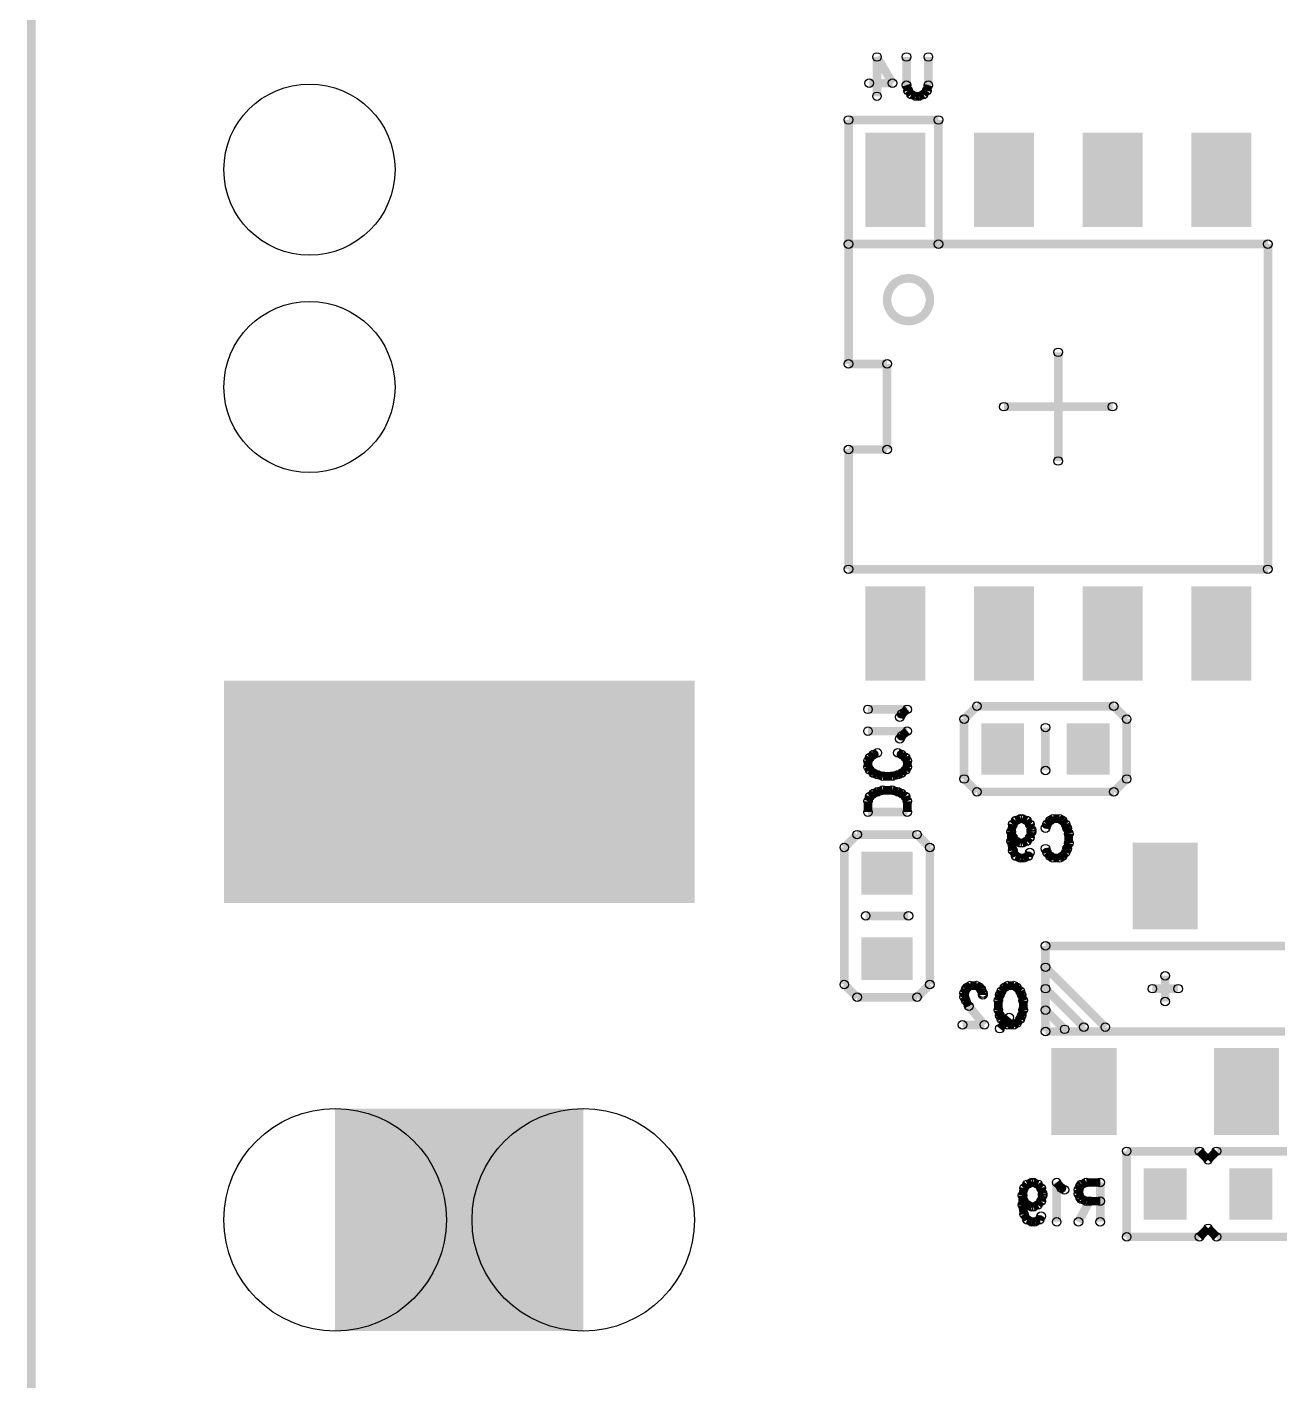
# Model space of a CAD drawing. Extents: x 100 to 134.1, y 89.7 to 148.
# Drawn here: x 99.95 to 114.59, y 118.12 to 133.94 of the extents above; entities that cross this region are included whole.
import ezdxf

# ---------------------------------------------------------------- set-up
doc = ezdxf.new("R2010")
doc.units = 0
doc.layers.get('0').update_dxf_attribs({"linetype": 'CONTINUOUS'})
doc.layers.add('MASK-BOTTOM_PHO', color=4, linetype='CONTINUOUS')
doc.layers.add('SILK-BOTTOM_PHO', color=5, linetype='CONTINUOUS')

# ---------------------------------------------------------------- blocks, each defined once
blk = doc.blocks.new('ROUND_123')
blk.add_circle((0, 0), 1)
blk = doc.blocks.new('SQUARE_7')
blk.add_solid([(0.381, 0.381), (0.381, -0.381), (-0.381, 0.381), (-0.381, -0.381)])
blk = doc.blocks.new('SQUARE_10')
blk.add_solid([(0.350012, 0.350012), (0.350012, -0.350012), (-0.350012, 0.350012), (-0.350012, -0.350012)])
blk = doc.blocks.new('SQUARE_16')
blk.add_solid([(0.250062, 0.250062), (0.250062, -0.250062), (-0.250062, 0.250062), (-0.250062, -0.250062)])
blk = doc.blocks.new('SQUARE_27')
blk.add_solid([(1.299972, 1.299972), (1.299972, -1.299972), (-1.299972, 1.299972), (-1.299972, -1.299972)])
blk = doc.blocks.new('ROUND_24')
blk.add_circle((0, 0), 1.3)
blk = doc.blocks.new('ROUND_1')
blk.add_circle((0, 0), 0.05)

msp = doc.modelspace()

# ---------------------------------------------------------------- linework, layer by layer
at = {"layer": 'MASK-BOTTOM_PHO'}
for points, const_width in [([(100.000054, 145.999962), (100.000054, 102.00005)], 0.100076), ([(110.09503, 132.350002), (110.09503, 131.949952)], 0.700024), ([(111.36503, 132.350002), (111.36503, 131.949952)], 0.700024), ([(112.63503, 132.350002), (112.63503, 131.949952)], 0.700024), ([(113.90503, 132.350002), (113.90503, 131.949952)], 0.700024), ([(110.09503, 127.050038), (110.09503, 126.649988)], 0.700024), ([(111.36503, 127.050038), (111.36503, 126.649988)], 0.700024), ([(112.63503, 127.050038), (112.63503, 126.649988)], 0.700024), ([(113.90503, 127.050038), (113.90503, 126.649988)], 0.700024), ([(103.549958, 125.000004), (106.449876, 125.000004)], 2.599944), ([(111.350044, 125.450092), (111.350044, 125.549914)], 0.500124), ([(112.350042, 125.450092), (112.350042, 125.549914)], 0.500124), ([(113.249964, 123.77293), (113.249964, 124.02693)], 0.762), ([(110.050072, 124.050044), (109.949996, 124.050044)], 0.500124), ([(110.050072, 123.050046), (109.949996, 123.050046)], 0.500124), ([(112.300004, 121.372884), (112.300004, 121.626884)], 0.762), ([(114.199924, 121.372884), (114.199924, 121.626884)], 0.762), ([(103.549958, 120.000014), (106.449876, 120.000014)], 2.599944), ([(113.249964, 120.350026), (113.249964, 120.24995)], 0.500124), ([(114.249962, 120.350026), (114.249962, 120.24995)], 0.500124)]:
    msp.add_lwpolyline(points, dxfattribs=dict(at, const_width=const_width))
at = {"layer": 'SILK-BOTTOM_PHO', "const_width": 0.100076}
for points in [[(100.000054, 145.999962), (100.000054, 102.00005)], [(109.881924, 133.585966), (110.063534, 133.279642)], [(109.881924, 133.585966), (109.881924, 133.12648)], [(110.227364, 133.257798), (110.227364, 133.585966)], [(110.481872, 133.585966), (110.481872, 133.257798)], [(110.063534, 133.279642), (109.790992, 133.279642)], [(110.245398, 133.192266), (110.227364, 133.257798)], [(110.28172, 133.148324), (110.245398, 133.192266)], [(110.33633, 133.12648), (110.28172, 133.148324)], [(110.427262, 133.148324), (110.372652, 133.12648)], [(110.463584, 133.192266), (110.427262, 133.148324)], [(110.481872, 133.257798), (110.463584, 133.192266)], [(110.372652, 133.12648), (110.33633, 133.12648)], [(109.549946, 131.400042), (109.549946, 132.849874)], [(109.549946, 132.849874), (110.599982, 132.849874)], [(110.599982, 132.849874), (110.599982, 131.400042)], [(110.599982, 131.400042), (109.549946, 131.400042)], [(109.549946, 131.400042), (114.450114, 131.400042)], [(109.549946, 129.999994), (109.549946, 131.400042)], [(114.450114, 131.400042), (114.450114, 127.599948)], [(112.00003, 128.865122), (112.00003, 130.135122)], [(110.000034, 129.999994), (109.549946, 129.999994)], [(110.000034, 128.999996), (110.000034, 129.999994)], [(111.36503, 129.500122), (112.63503, 129.500122)], [(109.549946, 127.599948), (109.549946, 128.999996)], [(109.549946, 128.999996), (110.000034, 128.999996)], [(114.450114, 127.599948), (109.549946, 127.599948)], [(110.236, 125.96368), (109.776514, 125.96368)], [(110.14837, 125.872748), (110.170214, 125.90907)], [(110.170214, 125.90907), (110.236, 125.96368)], [(110.899956, 125.849888), (111.05007, 126.000002)], [(111.05007, 126.000002), (112.650016, 126.000002)], [(112.650016, 126.000002), (112.799876, 125.849888)], [(110.236, 125.709172), (109.776514, 125.709172)], [(110.170214, 125.654562), (110.236, 125.709172)], [(110.899956, 125.150118), (110.899956, 125.849888)], [(111.849916, 125.24994), (111.849916, 125.750066)], [(112.799876, 125.849888), (112.799876, 125.150118)], [(110.14837, 125.61824), (110.170214, 125.654562)], [(109.776514, 125.363732), (109.798358, 125.400054)], [(109.798358, 125.400054), (109.8423, 125.436376)], [(109.8423, 125.436376), (109.885988, 125.454664)], [(110.126526, 125.454664), (110.170214, 125.436376)], [(110.170214, 125.436376), (110.214156, 125.400054)], [(110.214156, 125.400054), (110.236, 125.363732)], [(109.776514, 125.290834), (109.776514, 125.363732)], [(109.798358, 125.254512), (109.776514, 125.290834)], [(109.8423, 125.21819), (109.798358, 125.254512)], [(110.214156, 125.254512), (110.170214, 125.21819)], [(110.236, 125.290834), (110.214156, 125.254512)], [(110.236, 125.363732), (110.236, 125.290834)], [(109.885988, 125.199902), (109.8423, 125.21819)], [(109.95152, 125.181868), (109.885988, 125.199902)], [(110.060994, 125.181868), (109.95152, 125.181868)], [(110.126526, 125.199902), (110.060994, 125.181868)], [(110.170214, 125.21819), (110.126526, 125.199902)], [(111.05007, 125.000004), (110.899956, 125.150118)], [(112.799876, 125.150118), (112.650016, 125.000004)], [(109.798358, 124.945394), (109.776514, 124.890784)], [(109.8423, 124.981716), (109.798358, 124.945394)], [(109.885988, 125.000004), (109.8423, 124.981716)], [(109.95152, 125.018292), (109.885988, 125.000004)], [(110.060994, 125.018292), (109.95152, 125.018292)], [(110.126526, 125.000004), (110.060994, 125.018292)], [(110.170214, 124.981716), (110.126526, 125.000004)], [(110.214156, 124.945394), (110.170214, 124.981716)], [(110.236, 124.890784), (110.214156, 124.945394)], [(112.650016, 125.000004), (111.05007, 125.000004)], [(109.776514, 124.890784), (109.776514, 124.76353)], [(110.236, 124.76353), (109.776514, 124.76353)], [(110.236, 124.76353), (110.236, 124.890784)], [(111.468154, 124.620274), (111.45012, 124.532898)], [(111.504476, 124.663962), (111.468154, 124.620274)], [(111.559086, 124.68606), (111.504476, 124.663962)], [(111.577374, 124.68606), (111.559086, 124.68606)], [(111.63173, 124.663962), (111.577374, 124.68606)], [(111.668306, 124.620274), (111.63173, 124.663962)], [(111.68634, 124.554742), (111.668306, 124.620274)], [(111.849916, 124.576586), (111.868204, 124.620274)], [(111.868204, 124.620274), (111.904526, 124.663962)], [(111.904526, 124.663962), (111.940848, 124.68606)], [(111.940848, 124.68606), (112.013746, 124.68606)], [(112.013746, 124.68606), (112.050068, 124.663962)], [(112.050068, 124.663962), (112.08639, 124.620274)], [(112.08639, 124.620274), (112.104424, 124.576586)], [(109.499908, 124.350018), (109.650022, 124.499878)], [(109.650022, 124.499878), (110.350046, 124.499878)], [(110.350046, 124.499878), (110.499906, 124.350018)], [(111.45012, 124.532898), (111.468154, 124.467112)], [(111.45012, 124.532898), (111.45012, 124.423424)], [(111.468154, 124.467112), (111.504476, 124.423424)], [(111.63173, 124.423424), (111.668306, 124.467112)], [(111.668306, 124.467112), (111.68634, 124.532898)], [(111.68634, 124.532898), (111.68634, 124.554742)], [(112.104424, 124.576586), (112.122712, 124.511054)], [(112.122712, 124.511054), (112.122712, 124.40158)], [(109.499908, 122.750072), (109.499908, 124.350018)], [(110.499906, 124.350018), (110.499906, 122.750072)], [(111.45012, 124.423424), (111.468154, 124.31395)], [(111.468154, 124.31395), (111.504476, 124.248418)], [(111.504476, 124.423424), (111.559086, 124.40158)], [(111.559086, 124.40158), (111.577374, 124.40158)], [(111.577374, 124.40158), (111.63173, 124.423424)], [(111.650018, 124.248418), (111.668306, 124.292106)], [(111.868204, 124.292106), (111.849916, 124.336048)], [(111.904526, 124.248418), (111.868204, 124.292106)], [(112.08639, 124.292106), (112.050068, 124.248418)], [(112.104424, 124.336048), (112.08639, 124.292106)], [(112.122712, 124.40158), (112.104424, 124.336048)], [(111.504476, 124.248418), (111.559086, 124.226574)], [(111.559086, 124.226574), (111.595408, 124.226574)], [(111.595408, 124.226574), (111.650018, 124.248418)], [(111.940848, 124.226574), (111.904526, 124.248418)], [(112.013746, 124.226574), (111.940848, 124.226574)], [(112.050068, 124.248418), (112.013746, 124.226574)], [(110.24997, 123.549918), (109.750098, 123.549918)], [(111.849916, 122.199908), (111.849916, 123.199906)], [(111.849916, 123.199906), (114.650012, 123.199906)], [(111.85017, 122.94997), (112.54994, 122.249946)], [(109.650022, 122.599958), (109.499908, 122.750072)], [(110.499906, 122.750072), (110.350046, 122.599958)], [(110.936278, 122.714004), (110.918244, 122.69216)], [(110.9726, 122.735848), (110.936278, 122.714004)], [(111.045498, 122.735848), (110.9726, 122.735848)], [(111.08182, 122.714004), (111.045498, 122.735848)], [(111.100108, 122.69216), (111.08182, 122.714004)], [(111.336328, 122.670316), (111.37265, 122.714004)], [(111.37265, 122.714004), (111.408972, 122.735848)], [(111.408972, 122.735848), (111.48187, 122.735848)], [(111.48187, 122.735848), (111.518192, 122.714004)], [(111.518192, 122.714004), (111.554514, 122.670316)], [(111.849916, 122.700034), (112.300004, 122.249946)], [(113.400078, 122.700034), (113.09985, 122.700034)], [(113.249964, 122.850148), (113.249964, 122.54992)], [(110.350046, 122.599958), (109.650022, 122.599958)], [(110.918244, 122.69216), (110.899956, 122.648472)], [(110.899956, 122.648472), (110.899956, 122.604784)], [(110.899956, 122.604784), (110.918244, 122.560842)], [(110.918244, 122.560842), (110.954566, 122.49531)], [(111.118142, 122.648472), (111.100108, 122.69216)], [(111.118142, 122.626628), (111.118142, 122.648472)], [(111.300006, 122.560842), (111.318294, 122.626628)], [(111.300006, 122.451622), (111.300006, 122.560842)], [(111.318294, 122.626628), (111.336328, 122.670316)], [(111.554514, 122.670316), (111.572802, 122.626628)], [(111.572802, 122.626628), (111.590836, 122.560842)], [(111.590836, 122.560842), (111.590836, 122.451622)], [(110.954566, 122.49531), (111.13643, 122.276616)], [(111.318294, 122.385836), (111.300006, 122.451622)], [(111.336328, 122.342148), (111.318294, 122.385836)], [(111.572802, 122.385836), (111.554514, 122.342148)], [(111.590836, 122.451622), (111.572802, 122.385836)], [(111.849916, 122.450098), (112.07496, 122.225054)], [(111.13643, 122.276616), (110.881922, 122.276616)], [(111.42726, 122.363992), (111.318294, 122.232928)], [(111.37265, 122.29846), (111.336328, 122.342148)], [(111.408972, 122.276616), (111.37265, 122.29846)], [(111.48187, 122.276616), (111.408972, 122.276616)], [(111.518192, 122.29846), (111.48187, 122.276616)], [(111.554514, 122.342148), (111.518192, 122.29846)], [(114.650012, 122.199908), (111.849916, 122.199908)], [(112.799876, 119.800116), (112.799876, 120.800114)], [(112.799876, 120.800114), (113.650014, 120.800114)], [(113.650014, 120.800114), (113.75009, 120.700038)], [(113.75009, 120.700038), (113.849912, 120.800114)], [(113.849912, 120.800114), (114.70005, 120.800114)], [(111.59998, 120.370346), (111.581692, 120.282716)], [(111.636302, 120.414034), (111.59998, 120.370346)], [(111.690912, 120.435878), (111.636302, 120.414034)], [(111.7092, 120.435878), (111.690912, 120.435878)], [(111.763556, 120.414034), (111.7092, 120.435878)], [(111.799878, 120.370346), (111.763556, 120.414034)], [(111.818166, 120.304814), (111.799878, 120.370346)], [(112.036352, 120.370346), (111.981742, 120.435878)], [(111.981742, 120.435878), (111.981742, 119.976646)], [(112.072674, 120.348502), (112.036352, 120.370346)], [(112.254538, 120.39219), (112.23625, 120.348502)], [(112.23625, 120.348502), (112.23625, 120.304814)], [(112.272826, 120.414034), (112.254538, 120.39219)], [(112.327182, 120.435878), (112.272826, 120.414034)], [(112.491012, 120.435878), (112.327182, 120.435878)], [(112.491012, 120.435878), (112.491012, 119.976646)], [(111.581692, 120.282716), (111.59998, 120.217184)], [(111.581692, 120.282716), (111.581692, 120.173496)], [(111.581692, 120.173496), (111.59998, 120.064022)], [(111.59998, 120.217184), (111.636302, 120.173496)], [(111.636302, 120.173496), (111.690912, 120.151652)], [(111.7092, 120.151652), (111.763556, 120.173496)], [(111.763556, 120.173496), (111.799878, 120.217184)], [(111.799878, 120.217184), (111.818166, 120.282716)], [(111.818166, 120.282716), (111.818166, 120.304814)], [(112.23625, 120.304814), (112.254538, 120.260872)], [(112.363758, 120.217184), (112.23625, 119.976646)], [(112.254538, 120.260872), (112.272826, 120.239028)], [(112.272826, 120.239028), (112.327182, 120.217184)], [(112.327182, 120.217184), (112.491012, 120.217184)], [(111.59998, 120.064022), (111.636302, 119.99849)], [(111.690912, 120.151652), (111.7092, 120.151652)], [(111.781844, 119.99849), (111.799878, 120.042178)], [(111.636302, 119.99849), (111.690912, 119.976646)], [(111.690912, 119.976646), (111.727234, 119.976646)], [(111.727234, 119.976646), (111.781844, 119.99849)], [(113.75009, 119.899938), (113.650014, 119.800116)], [(113.849912, 119.800116), (113.75009, 119.899938)], [(113.650014, 119.800116), (112.799876, 119.800116)], [(114.70005, 119.800116), (113.849912, 119.800116)]]:
    msp.add_lwpolyline(points, dxfattribs=at)
msp.add_lwpolyline([(110.000034, 130.750056, 1), (110.499906, 130.750056, 1)], format="xyb", close=True, dxfattribs=at)

# ---------------------------------------------------------------- block references
at = {"layer": 'MASK-BOTTOM_PHO'}
for name, p in [('ROUND_123', (103.249984, 132.269992)), ('SQUARE_10', (110.09503, 132.350002)), ('SQUARE_10', (111.36503, 132.350002)), ('SQUARE_10', (112.63503, 132.350002)), ('SQUARE_10', (113.90503, 132.350002)), ('SQUARE_10', (110.09503, 131.949952)), ('SQUARE_10', (111.36503, 131.949952)), ('SQUARE_10', (112.63503, 131.949952)), ('SQUARE_10', (113.90503, 131.949952)), ('ROUND_123', (103.249984, 129.729992)), ('SQUARE_10', (110.09503, 127.050038)), ('SQUARE_10', (111.36503, 127.050038)), ('SQUARE_10', (112.63503, 127.050038)), ('SQUARE_10', (113.90503, 127.050038)), ('SQUARE_10', (110.09503, 126.649988)), ('SQUARE_10', (111.36503, 126.649988)), ('SQUARE_10', (112.63503, 126.649988)), ('SQUARE_10', (113.90503, 126.649988)), ('SQUARE_27', (103.549958, 125.000004)), ('SQUARE_27', (106.449876, 125.000004)), ('SQUARE_16', (111.350044, 125.549914)), ('SQUARE_16', (112.350042, 125.549914)), ('SQUARE_16', (111.350044, 125.450092)), ('SQUARE_16', (112.350042, 125.450092)), ('SQUARE_7', (113.249964, 124.02693)), ('SQUARE_16', (109.949996, 124.050044)), ('SQUARE_16', (110.050072, 124.050044)), ('SQUARE_7', (113.249964, 123.77293)), ('SQUARE_16', (109.949996, 123.050046)), ('SQUARE_16', (110.050072, 123.050046)), ('SQUARE_7', (112.300004, 121.626884)), ('SQUARE_7', (114.199924, 121.626884)), ('SQUARE_7', (112.300004, 121.372884)), ('SQUARE_7', (114.199924, 121.372884)), ('ROUND_24', (103.549958, 120.000014)), ('ROUND_24', (106.449876, 120.000014)), ('SQUARE_16', (113.249964, 120.350026)), ('SQUARE_16', (114.249962, 120.350026)), ('SQUARE_16', (113.249964, 120.24995)), ('SQUARE_16', (114.249962, 120.24995))]:
    msp.add_blockref(name, p, dxfattribs=at)
at = {"layer": 'SILK-BOTTOM_PHO'}
for p in [(109.881924, 133.585966), (109.881924, 133.585966), (110.227364, 133.585966), (110.481872, 133.585966), (109.790992, 133.279642), (110.063534, 133.279642), (110.227364, 133.257798), (110.245398, 133.192266), (110.28172, 133.148324), (110.427262, 133.148324), (110.463584, 133.192266), (110.481872, 133.257798), (109.881924, 133.12648), (110.33633, 133.12648), (110.372652, 133.12648), (109.549946, 132.849874), (110.599982, 132.849874), (109.549946, 131.400042), (109.549946, 131.400042), (109.549946, 131.400042), (110.599982, 131.400042), (114.450114, 131.400042), (112.00003, 130.135122), (109.549946, 129.999994), (110.000034, 129.999994), (111.36503, 129.500122), (112.63503, 129.500122), (109.549946, 128.999996), (110.000034, 128.999996), (112.00003, 128.865122), (109.549946, 127.599948), (114.450114, 127.599948), (109.776514, 125.96368), (110.14837, 125.872748), (110.170214, 125.90907), (110.236, 125.96368), (111.05007, 126.000002), (112.650016, 126.000002), (112.650016, 126.000002), (109.776514, 125.709172), (110.236, 125.709172), (110.899956, 125.849888), (111.849916, 125.750066), (112.799876, 125.849888), (110.14837, 125.61824), (110.170214, 125.654562), (109.798358, 125.400054), (109.8423, 125.436376), (109.885988, 125.454664), (110.126526, 125.454664), (110.170214, 125.436376), (110.214156, 125.400054), (109.776514, 125.363732), (109.776514, 125.290834), (109.798358, 125.254512), (110.214156, 125.254512), (110.236, 125.363732), (110.236, 125.290834), (111.849916, 125.24994), (109.8423, 125.21819), (109.885988, 125.199902), (109.95152, 125.181868), (110.060994, 125.181868), (110.126526, 125.199902), (110.170214, 125.21819), (110.899956, 125.150118), (112.799876, 125.150118), (109.798358, 124.945394), (109.8423, 124.981716), (109.885988, 125.000004), (109.95152, 125.018292), (110.060994, 125.018292), (110.126526, 125.000004), (110.170214, 124.981716), (110.214156, 124.945394), (111.05007, 125.000004), (112.650016, 125.000004), (109.776514, 124.890784), (109.776514, 124.76353), (109.776514, 124.76353), (110.236, 124.890784), (110.236, 124.76353), (110.236, 124.76353), (111.468154, 124.620274), (111.504476, 124.663962), (111.559086, 124.68606), (111.577374, 124.68606), (111.63173, 124.663962), (111.668306, 124.620274), (111.868204, 124.620274), (111.904526, 124.663962), (111.940848, 124.68606), (112.013746, 124.68606), (112.050068, 124.663962), (112.08639, 124.620274), (109.650022, 124.499878), (110.350046, 124.499878), (111.45012, 124.532898), (111.45012, 124.532898), (111.468154, 124.467112), (111.668306, 124.467112), (111.68634, 124.554742), (111.68634, 124.532898), (111.849916, 124.576586), (112.104424, 124.576586), (112.122712, 124.511054), (109.499908, 124.350018), (109.499908, 124.350018), (110.499906, 124.350018), (111.45012, 124.423424), (111.468154, 124.31395), (111.504476, 124.423424), (111.559086, 124.40158), (111.577374, 124.40158), (111.63173, 124.423424), (111.668306, 124.292106), (111.849916, 124.336048), (111.868204, 124.292106), (112.08639, 124.292106), (112.104424, 124.336048), (112.122712, 124.40158), (111.504476, 124.248418), (111.559086, 124.226574), (111.595408, 124.226574), (111.650018, 124.248418), (111.904526, 124.248418), (111.940848, 124.226574), (112.013746, 124.226574), (112.050068, 124.248418), (109.750098, 123.549918), (110.24997, 123.549918), (111.849916, 123.199906), (111.85017, 122.94997), (109.499908, 122.750072), (110.499906, 122.750072), (110.936278, 122.714004), (110.9726, 122.735848), (110.9726, 122.735848), (111.045498, 122.735848), (111.08182, 122.714004), (111.37265, 122.714004), (111.408972, 122.735848), (111.48187, 122.735848), (111.48187, 122.735848), (111.518192, 122.714004), (111.849916, 122.700034), (113.09985, 122.700034), (113.249964, 122.850148), (113.400078, 122.700034), (109.650022, 122.599958), (110.350046, 122.599958), (110.899956, 122.648472), (110.899956, 122.604784), (110.918244, 122.69216), (110.918244, 122.560842), (111.100108, 122.69216), (111.118142, 122.648472), (111.118142, 122.626628), (111.300006, 122.560842), (111.318294, 122.626628), (111.336328, 122.670316), (111.554514, 122.670316), (111.572802, 122.626628), (111.590836, 122.560842), (113.249964, 122.54992), (110.954566, 122.49531), (111.300006, 122.451622), (111.318294, 122.385836), (111.572802, 122.385836), (111.590836, 122.451622), (111.849916, 122.450098), (110.881922, 122.276616), (111.13643, 122.276616), (111.318294, 122.232928), (111.336328, 122.342148), (111.37265, 122.29846), (111.408972, 122.276616), (111.42726, 122.363992), (111.48187, 122.276616), (111.518192, 122.29846), (111.554514, 122.342148), (112.300004, 122.249946), (112.54994, 122.249946), (111.849916, 122.199908), (112.07496, 122.225054), (112.799876, 120.800114), (113.650014, 120.800114), (113.75009, 120.700038), (113.849912, 120.800114), (111.59998, 120.370346), (111.636302, 120.414034), (111.690912, 120.435878), (111.7092, 120.435878), (111.763556, 120.414034), (111.799878, 120.370346), (111.981742, 120.435878), (112.036352, 120.370346), (112.072674, 120.348502), (112.23625, 120.348502), (112.254538, 120.39219), (112.272826, 120.414034), (112.327182, 120.435878), (112.491012, 120.435878), (112.491012, 120.435878), (111.581692, 120.282716), (111.581692, 120.282716), (111.581692, 120.173496), (111.59998, 120.217184), (111.636302, 120.173496), (111.763556, 120.173496), (111.799878, 120.217184), (111.818166, 120.304814), (111.818166, 120.282716), (112.23625, 120.304814), (112.254538, 120.260872), (112.272826, 120.239028), (112.327182, 120.217184), (112.363758, 120.217184), (112.491012, 120.217184), (111.59998, 120.064022), (111.690912, 120.151652), (111.7092, 120.151652), (111.799878, 120.042178), (111.636302, 119.99849), (111.690912, 119.976646), (111.727234, 119.976646), (111.781844, 119.99849), (111.981742, 119.976646), (112.23625, 119.976646), (112.491012, 119.976646), (113.75009, 119.899938), (112.799876, 119.800116), (112.799876, 119.800116), (113.650014, 119.800116), (113.849912, 119.800116)]:
    msp.add_blockref('ROUND_1', p, dxfattribs=at)

doc.saveas('drawing.dxf')
